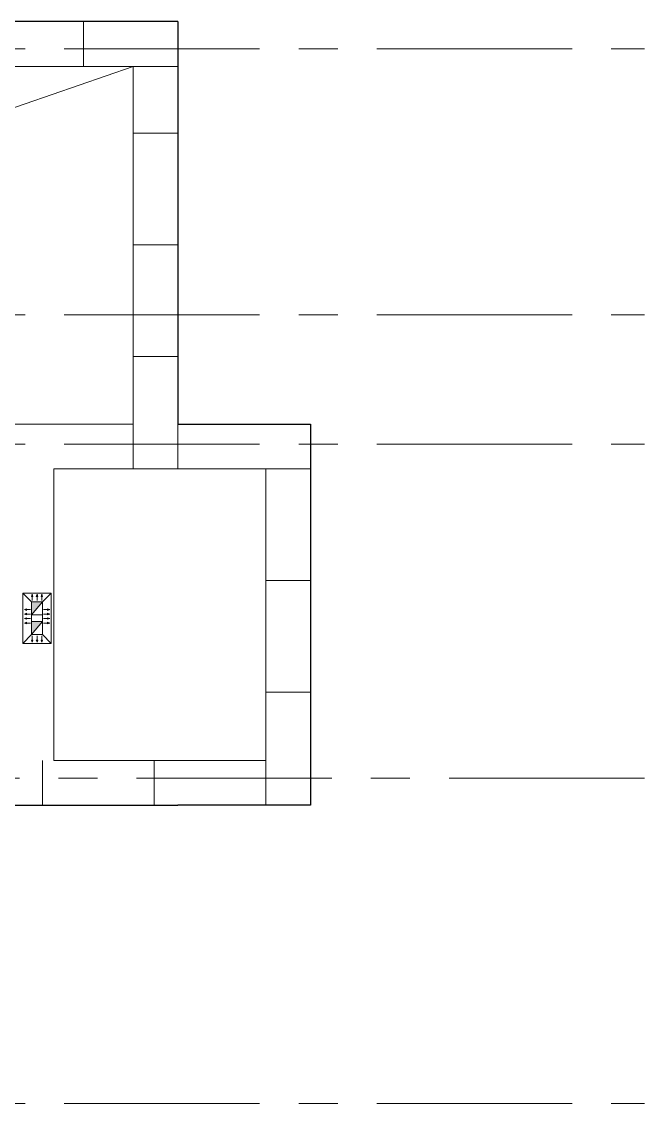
# Model space of a CAD drawing. Header units: millimetres. Extents: x -689206 to 4969298, y -1019800 to 703299.
# Drawn here: x 843072 to 850158, y -625920 to -613610 of the extents above; entities that cross this region are included whole.
import ezdxf

# ---------------------------------------------------------------- set-up
doc = ezdxf.new("R2010")
doc.units = ezdxf.units.MM
doc.linetypes.add('осеваяX2', pattern=[101.6, 63.5, -12.7, 12.7, -12.7])
doc.layers.add('кровля', color=211, linetype='Continuous')
doc.layers.add('четотам', color=7, linetype='Continuous')
for name, color, linetype, lineweight in [('несущие', 7, 'Continuous', 30), ('РАЗМЕРЫ', 7, 'Continuous', 9), ('стены', 7, 'Continuous', 20)]:
    doc.layers.add(name, color=color, linetype=linetype, lineweight=lineweight)

msp = doc.modelspace()

# ---------------------------------------------------------------- hatches: boundary and pattern name
at = {"layer": 'кровля', "lineweight": 5}
h = msp.add_hatch(color=7, dxfattribs=at)
h.dxf.hatch_style = 1
h.paths.add_polyline_path([(843191.9, -620151.1), (843200.1, -620151.1), (843191.9, -620127.5)])
h.paths.add_polyline_path([(843183.8, -620151.1), (843191.9, -620151.1), (843191.9, -620127.5)])
h = msp.add_hatch(color=7, dxfattribs=at)
h.dxf.hatch_style = 1
h.paths.add_polyline_path([(843247.2, -620151.1), (843255.4, -620151.1), (843247.2, -620127.5)])
h.paths.add_polyline_path([(843239.1, -620151.1), (843247.2, -620151.1), (843247.2, -620127.5)])
h = msp.add_hatch(color=7, dxfattribs=at)
h.dxf.hatch_style = 1
h.paths.add_polyline_path([(843302.5, -620127.5), (843294.4, -620151.1), (843302.5, -620151.1)])
h.paths.add_polyline_path([(843302.5, -620127.5), (843302.5, -620151.1), (843310.7, -620151.1)])
h = msp.add_hatch(color=7, dxfattribs=at)
h.dxf.hatch_style = 1
h.paths.add_polyline_path([(843103.3, -620301.8), (843126.9, -620309.9), (843126.9, -620301.8)])
h.paths.add_polyline_path([(843103.3, -620301.8), (843126.9, -620301.8), (843126.9, -620293.6)])
h = msp.add_hatch(color=7, dxfattribs=at)
h.dxf.hatch_style = 1
h.paths.add_polyline_path([(843367.6, -620301.8), (843367.6, -620309.9), (843391.2, -620301.8)])
h.paths.add_polyline_path([(843367.6, -620293.6), (843367.6, -620301.8), (843391.2, -620301.8)])
h = msp.add_hatch(color=7, dxfattribs=at)
h.dxf.hatch_style = 1
h.paths.add_polyline_path([(843103.3, -620351.6), (843126.9, -620359.7), (843126.9, -620351.6)])
h.paths.add_polyline_path([(843103.3, -620351.6), (843126.9, -620351.6), (843126.9, -620343.4)])
h = msp.add_hatch(color=7, dxfattribs=at)
h.dxf.hatch_style = 1
h.paths.add_polyline_path([(843103.3, -620402.8), (843126.9, -620410.9), (843126.9, -620402.8)])
h.paths.add_polyline_path([(843103.3, -620402.8), (843126.9, -620402.8), (843126.9, -620394.7)])
h = msp.add_hatch(color=7, dxfattribs=at)
h.dxf.hatch_style = 1
h.paths.add_polyline_path([(843367.6, -620351.6), (843367.6, -620359.7), (843391.2, -620351.6)])
h.paths.add_polyline_path([(843367.6, -620343.4), (843367.6, -620351.6), (843391.2, -620351.6)])
h = msp.add_hatch(color=7, dxfattribs=at)
h.dxf.hatch_style = 1
h.paths.add_polyline_path([(843367.6, -620402.8), (843367.6, -620410.9), (843391.2, -620402.8)])
h.paths.add_polyline_path([(843367.6, -620394.7), (843367.6, -620402.8), (843391.2, -620402.8)])
h = msp.add_hatch(color=7, dxfattribs=at)
h.dxf.hatch_style = 1
h.paths.add_polyline_path([(843126.9, -620454.1), (843126.9, -620445.9), (843103.3, -620454.1)])
h.paths.add_polyline_path([(843126.9, -620462.2), (843126.9, -620454.1), (843103.3, -620454.1)])
h = msp.add_hatch(color=7, dxfattribs=at)
h.dxf.hatch_style = 1
h.paths.add_polyline_path([(843391.2, -620454.1), (843367.6, -620445.9), (843367.6, -620454.1)])
h.paths.add_polyline_path([(843391.2, -620454.1), (843367.6, -620454.1), (843367.6, -620462.2)])
h = msp.add_hatch(color=7, dxfattribs=at)
h.dxf.hatch_style = 1
h.paths.add_polyline_path([(843191.9, -620671.3), (843200.1, -620647.7), (843191.9, -620647.7)])
h.paths.add_polyline_path([(843191.9, -620671.3), (843191.9, -620647.7), (843183.8, -620647.7)])
h = msp.add_hatch(color=7, dxfattribs=at)
h.dxf.hatch_style = 1
h.paths.add_polyline_path([(843247.2, -620671.3), (843255.4, -620647.7), (843247.2, -620647.7)])
h.paths.add_polyline_path([(843247.2, -620671.3), (843247.2, -620647.7), (843239.1, -620647.7)])
h = msp.add_hatch(color=7, dxfattribs=at)
h.dxf.hatch_style = 1
h.paths.add_polyline_path([(843302.5, -620647.7), (843294.4, -620647.7), (843302.5, -620671.3)])
h.paths.add_polyline_path([(843310.7, -620647.7), (843302.5, -620647.7), (843302.5, -620671.3)])
at = {"layer": 'РАЗМЕРЫ', "lineweight": 5, "ltscale": 150}
h = msp.add_hatch(color=256, dxfattribs=at)
h.dxf.hatch_style = 1
h.paths.add_polyline_path([(843309.7, -620212.5), (843184.7, -620212.5), (843184.7, -620362.5)])
h.paths.add_polyline_path([(843309.7, -620436.3), (843184.7, -620436.3), (843184.7, -620586.3)])

# ---------------------------------------------------------------- linework, layer by layer
at = {"layer": 'кровля', "color": 7, "lineweight": 5}
for p, q in [((843184.7, -620212.5), (843084.7, -620112.5)), ((843191.9, -620127.5), (843183.8, -620151.1)), ((843183.8, -620151.1), (843191.9, -620151.1)), ((843191.9, -620197.5), (843191.9, -620127.5)), ((843191.9, -620127.5), (843200.1, -620151.1)), ((843200.1, -620151.1), (843191.9, -620151.1)), ((843247.2, -620127.5), (843239.1, -620151.1)), ((843239.1, -620151.1), (843247.2, -620151.1)), ((843247.2, -620197.5), (843247.2, -620127.5)), ((843247.2, -620127.5), (843255.4, -620151.1)), ((843255.4, -620151.1), (843247.2, -620151.1)), ((843302.5, -620127.5), (843294.4, -620151.1)), ((843294.4, -620151.1), (843302.5, -620151.1)), ((843302.5, -620197.5), (843302.5, -620127.5)), ((843302.5, -620127.5), (843310.7, -620151.1)), ((843310.7, -620151.1), (843302.5, -620151.1)), ((843309.7, -620212.5), (843409.7, -620112.5)), ((843103.3, -620301.8), (843126.9, -620293.6)), ((843126.9, -620293.6), (843126.9, -620301.8)), ((843391.2, -620301.8), (843367.6, -620293.6)), ((843367.6, -620293.6), (843367.6, -620301.8)), ((843173.3, -620301.8), (843103.3, -620301.8)), ((843103.3, -620301.8), (843126.9, -620309.9)), ((843103.3, -620351.6), (843126.9, -620343.4)), ((843173.3, -620351.6), (843103.3, -620351.6)), ((843103.3, -620351.6), (843126.9, -620359.7)), ((843103.3, -620402.8), (843126.9, -620394.7)), ((843173.3, -620402.8), (843103.3, -620402.8)), ((843103.3, -620402.8), (843126.9, -620410.9)), ((843126.9, -620309.9), (843126.9, -620301.8)), ((843126.9, -620343.4), (843126.9, -620351.6)), ((843126.9, -620359.7), (843126.9, -620351.6)), ((843126.9, -620394.7), (843126.9, -620402.8)), ((843126.9, -620410.9), (843126.9, -620402.8)), ((843321.2, -620301.8), (843391.2, -620301.8)), ((843321.2, -620351.6), (843391.2, -620351.6)), ((843321.2, -620402.8), (843391.2, -620402.8)), ((843391.2, -620301.8), (843367.6, -620309.9)), ((843367.6, -620309.9), (843367.6, -620301.8)), ((843391.2, -620351.6), (843367.6, -620343.4)), ((843367.6, -620343.4), (843367.6, -620351.6)), ((843391.2, -620351.6), (843367.6, -620359.7)), ((843367.6, -620359.7), (843367.6, -620351.6)), ((843391.2, -620402.8), (843367.6, -620394.7)), ((843367.6, -620394.7), (843367.6, -620402.8)), ((843391.2, -620402.8), (843367.6, -620410.9)), ((843367.6, -620410.9), (843367.6, -620402.8)), ((843103.3, -620454.1), (843126.9, -620445.9)), ((843173.3, -620454.1), (843103.3, -620454.1)), ((843103.3, -620454.1), (843126.9, -620462.2)), ((843126.9, -620445.9), (843126.9, -620454.1)), ((843126.9, -620462.2), (843126.9, -620454.1)), ((843321.2, -620454.1), (843391.2, -620454.1)), ((843391.2, -620454.1), (843367.6, -620445.9)), ((843367.6, -620445.9), (843367.6, -620454.1)), ((843391.2, -620454.1), (843367.6, -620462.2)), ((843367.6, -620462.2), (843367.6, -620454.1)), ((843184.7, -620586.3), (843084.7, -620686.3)), ((843191.9, -620671.3), (843183.8, -620647.7)), ((843183.8, -620647.7), (843191.9, -620647.7)), ((843191.9, -620601.3), (843191.9, -620671.3)), ((843191.9, -620671.3), (843200.1, -620647.7)), ((843200.1, -620647.7), (843191.9, -620647.7)), ((843247.2, -620671.3), (843239.1, -620647.7)), ((843239.1, -620647.7), (843247.2, -620647.7)), ((843247.2, -620601.3), (843247.2, -620671.3)), ((843247.2, -620671.3), (843255.4, -620647.7)), ((843255.4, -620647.7), (843247.2, -620647.7)), ((843302.5, -620671.3), (843294.4, -620647.7)), ((843294.4, -620647.7), (843302.5, -620647.7)), ((843302.5, -620601.3), (843302.5, -620671.3)), ((843302.5, -620671.3), (843310.7, -620647.7)), ((843310.7, -620647.7), (843302.5, -620647.7)), ((843309.7, -620586.3), (843409.7, -620686.3))]:
    msp.add_line(p, q, dxfattribs=at)
for points in [[(843084.7, -620112.5), (843409.7, -620112.5), (843409.7, -620686.3), (843084.7, -620686.3)], [(843184.7, -620212.5), (843309.7, -620212.5), (843309.7, -620586.3), (843184.7, -620586.3)]]:
    msp.add_lwpolyline(points, close=True, dxfattribs=at)
at = {"layer": 'несущие', "lineweight": 13}
msp.add_line((843439.5, -618699.8), (843439.5, -622017), dxfattribs=at)
at = {"layer": 'РАЗМЕРЫ', "lineweight": 9, "ltscale": 150}
for p, q in [((843777.3, -614120.3), (843777.3, -613610.3)), ((844853.3, -614880.3), (844342.1, -614880.3)), ((844853.3, -616150.3), (844342.1, -616150.3)), ((844850.6, -617420.3), (844339.5, -617420.3)), ((844849.5, -618189.8), (844849.5, -618699.8)), ((845849.5, -618699.8), (846359.5, -618699.8)), ((845849.5, -619969.8), (846359.5, -619969.8)), ((845849.5, -621239.8), (846359.5, -621239.8)), ((845849.5, -621239.8), (845849.5, -622527)), ((843309.5, -622017), (843309.5, -622527)), ((844579.5, -622017), (844579.5, -622527))]:
    msp.add_line(p, q, dxfattribs=at)
at = {"layer": 'РАЗМЕРЫ', "lineweight": 13, "ltscale": 150}
msp.add_line((832432.2, -618231.6), (844339.5, -614120.3), dxfattribs=at)
at = {"layer": 'РАЗМЕРЫ', "lineweight": 20, "ltscale": 150}
msp.add_line((831837.4, -618189.8), (844339.5, -618189.8), dxfattribs=at)
at = {"layer": 'РАЗМЕРЫ', "linetype": 'осеваяX2', "lineweight": 5, "ltscale": 35}
msp.add_line((850158.3, -622218.3), (783105.6, -622218.3), dxfattribs=at)
at = {"layer": 'стены', "lineweight": 30}
for p, q in [((844849.5, -613610.3), (841620.3, -613610.3)), ((844849.5, -613610.3), (844849.5, -618189.8)), ((844849.5, -618189.8), (846359.5, -618189.8)), ((846359.5, -618189.8), (846359.5, -622527)), ((841620.3, -622527), (844339.5, -622527)), ((844339.5, -622527), (844849.5, -622527)), ((846359.5, -622527), (844849.5, -622527))]:
    msp.add_line(p, q, dxfattribs=at)
at = {"layer": 'стены', "linetype": 'осеваяX2', "lineweight": 5, "ltscale": 35}
for p, q in [((783105.6, -613920.3), (850158.3, -613920.3)), ((783105.6, -616947.7), (850158.3, -616947.7)), ((783105.6, -618420.3), (850158.3, -618420.3)), ((783105.6, -625920.3), (850158.3, -625920.3))]:
    msp.add_line(p, q, dxfattribs=at)
at = {"layer": 'стены', "lineweight": 20}
for p in [(832347.3, -614120.3), (844339.5, -618189.8)]:
    msp.add_line(p, (844339.5, -614120.3), dxfattribs=at)
at = {"layer": 'стены', "lineweight": 13}
for p, q in [((832347.3, -614120.3), (844849.5, -614120.3)), ((844339.5, -618699.8), (844339.5, -614120.3)), ((832347.3, -618189.8), (844339.5, -618189.8)), ((845849.5, -618699.8), (843439.5, -618699.8)), ((845849.5, -618699.8), (845849.5, -622017)), ((843439.5, -622017), (845849.5, -622017))]:
    msp.add_line(p, q, dxfattribs=at)
at = {"layer": 'четотам', "color": 7, "lineweight": 5}
for points in [[(843184.7, -620362.5), (843184.7, -620212.5), (843309.7, -620212.5), (843309.7, -620362.5), (843184.7, -620362.5), (843309.7, -620212.5)], [(843184.7, -620586.3), (843184.7, -620436.3), (843309.7, -620436.3), (843309.7, -620586.3), (843184.7, -620586.3), (843309.7, -620436.3)]]:
    msp.add_lwpolyline(points, dxfattribs=at)

doc.saveas('drawing.dxf')
